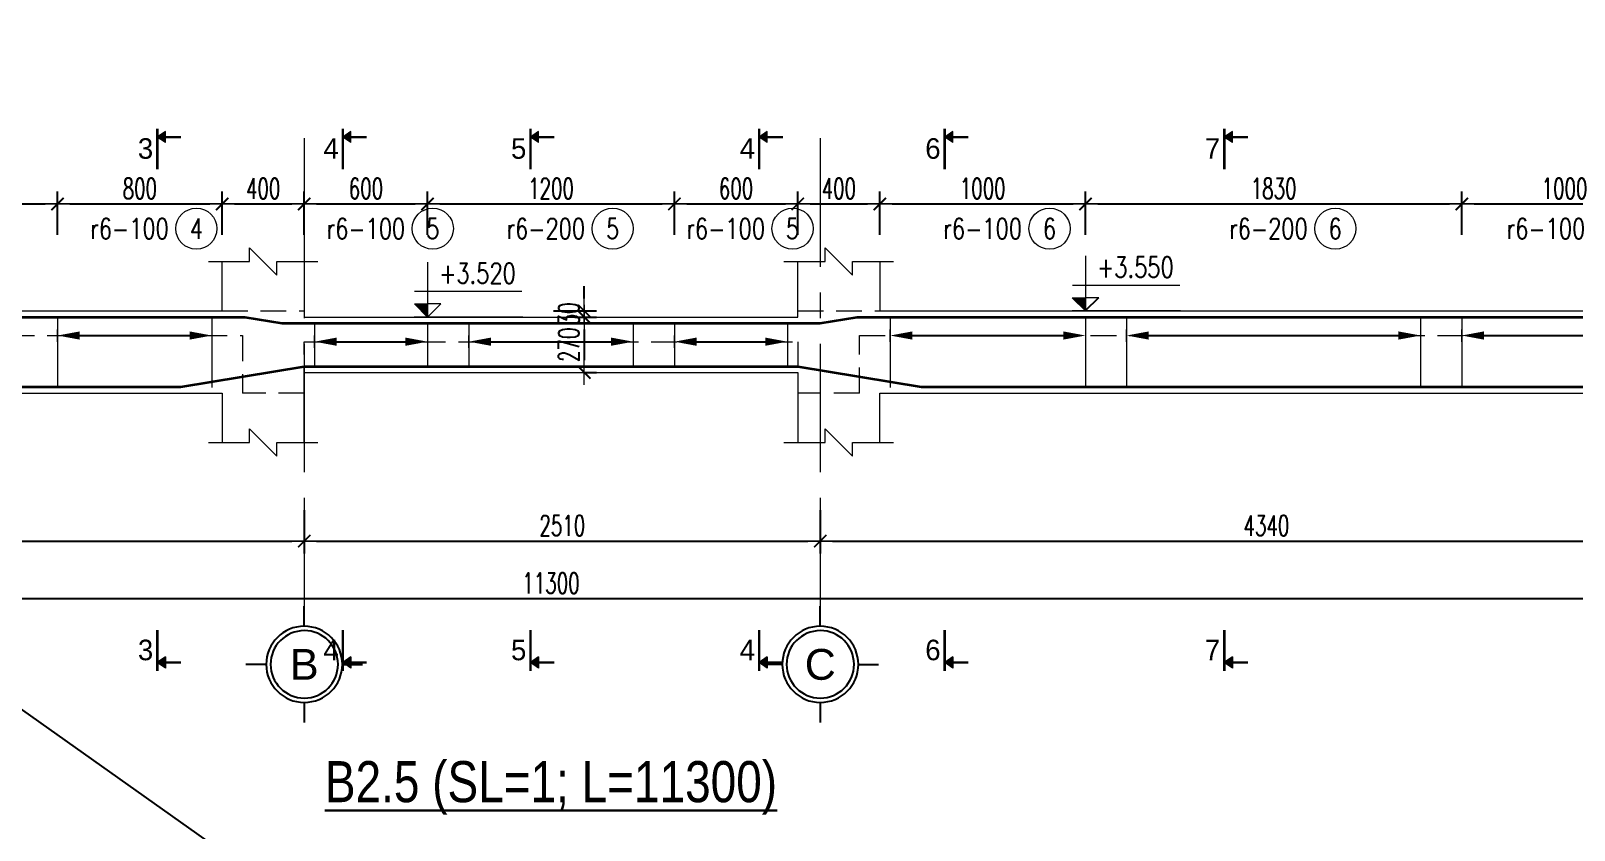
# Model space of a CAD drawing. Header units: millimetres. Extents: x -529861 to -223882, y -171969 to 61504.
# Drawn here: x -445569 to -438063, y -86152 to -82263 of the extents above; entities that cross this region are included whole.
import ezdxf
from ezdxf.enums import TextEntityAlignment as Align

# ---------------------------------------------------------------- set-up
doc = ezdxf.new("R2010")
doc.units = ezdxf.units.MM
doc.header["$LTSCALE"] = 5000
doc.linetypes.add('CENTER', pattern=[2, 1.25, -0.25, 0.25, -0.25])
doc.linetypes.add('HIDDEN', pattern=[0.375, 0.25, -0.125])
doc.layers.get('Defpoints').update_dxf_attribs({"color": 143})
for name, color, linetype, lineweight in [('dim', 8, 'Continuous', 18), ('kata_dim', 8, 'Continuous', 15), ('kata_grid', 8, 'CENTER', 5), ('kata_net khuat', 9, 'HIDDEN', 5), ('kata_net manh', 8, 'Continuous', 5), ('kata_net thay', 4, 'Continuous', 20), ('kata_text', 7, 'Continuous', 30), ('kata_thep chu', 1, 'Continuous', 35), ('kata_thep dai', 220, 'Continuous', 20), ('S-dims', 8, 'Continuous', 18)]:
    doc.layers.add(name, color=color, linetype=linetype, lineweight=lineweight)
doc.layers.add('KCS_Plotter', color=11, linetype='Continuous', plot=False)
doc.layers.add('text', color=255, linetype='Continuous')
doc.styles.add('AVANH', font='')
doc.styles.add('General text 1', font='')
doc.styles.add('kata_text', font='arial.ttf', dxfattribs={"width": 0.8})
doc.styles.add('vnsimpli', font='vnsimli.shx', dxfattribs={"width": 0.65})
doc.styles.get('AVANH').set_extended_font_data('.VnArialH')
doc.styles.get('General text 1').set_extended_font_data('.VnAvantH')
doc.dimstyles.new('kata_dim_40', dxfattribs={"dimscale": 40, "dimtxt": 2.5, "dimasz": 1.5, "dimexe": 1.5, "dimexo": 2.5, "dimtad": 1, "dimdec": 0, "dimzin": 0, "dimdsep": 46, "dimtxsty": 'vnsimpli', "dimblk": 'kata_block_ArchTick', "dimcen": 0.09, "dimdle": 1.2, "dimclrd": 8, "dimclre": 8, "dimclrt": 3, "dimadec": 0, "dimazin": 0, "dimtfac": 1, "dimtdec": 0, "dimtix": 1, "dimtofl": 0, "dimtmove": 0, "dimatfit": 3, "dimfxl": 3.75, "dimfxlon": 1, "dimtolj": 1, "dimtzin": 0, "dimarcsym": 0})
doc.dimstyles.new('kata_rai_thep', dxfattribs={"dimtxt": 2, "dimasz": 1, "dimexe": 0, "dimexo": 0, "dimtad": 1, "dimdec": 0, "dimzin": 12, "dimdsep": 46, "dimtxsty": 'kata_text', "dimblk": 'kata_block_RUNTIC', "dimcen": 0, "dimse1": 1, "dimse2": 1, "dimclrd": 6, "dimclre": 6, "dimclrt": 7, "dimadec": 0, "dimazin": 3, "dimtfac": 1, "dimtdec": 0, "dimtmove": 2, "dimatfit": 3, "dimldrblk": 'kata_block_LEADERTIC', "dimfxl": 1, "dimtolj": 1, "dimtzin": 0, "dimlwd": -1, "dimlwe": -1, "dimarcsym": 0})

# ---------------------------------------------------------------- blocks, each defined once
blk = doc.blocks.new('kata_block_TD')
at = {"color": 6, "linetype": 'ByBlock', "lineweight": -2, "style": 'kata_text', "width": 0.8}
blk.add_attdef('SECTDET2', text='', height=5, dxfattribs=at).set_placement((0, 7.97), align=Align.CENTER)
at = {"color": 0, "linetype": 'ByBlock', "lineweight": -2, "style": 'kata_text', "width": 0.8}
blk.add_attdef('SECTDET1', text='', height=5, dxfattribs=at).set_placement((0, 1.47), align=Align.CENTER)
blk = doc.blocks.new('kata_block_ArchTick')
at = {"color": 8}
blk.add_line((1, 0), (-1, 0), dxfattribs=at)
at = {"color": 8, "const_width": 0.15}
blk.add_lwpolyline([(-0.5, -0.5), (0.5, 0.5)], dxfattribs=at)
blk = doc.blocks.new('*D154')
at = {"layer": 'Defpoints', "color": 0, "linetype": 'ByBlock', "ltscale": 1500, "transparency": 16777216}
for p in [(-444239.5, -83105.2), (-444639.5, -83625.2), (-444239.5, -83625.2)]:
    blk.add_point(p, dxfattribs=at)
at = {"layer": 'kata_dim', "color": 8, "linetype": 'ByBlock', "lineweight": -2, "ltscale": 1500, "transparency": 16777216}
for p, q in [((-444639.5, -83255.2), (-444639.5, -83045.2)), ((-444239.5, -83255.2), (-444239.5, -83045.2)), ((-444579.5, -83105.2), (-444299.5, -83105.2))]:
    blk.add_line(p, q, dxfattribs=at)
at = {"layer": 'kata_dim', "color": 8, "linetype": 'ByBlock', "lineweight": -2, "ltscale": 1500, "transparency": 16777216, "xscale": 60, "yscale": 60, "zscale": 60, "rotation": 180}
blk.add_blockref('kata_block_ArchTick', (-444639.5, -83105.2), dxfattribs=at)
at = {"layer": 'kata_dim', "color": 8, "linetype": 'ByBlock', "lineweight": -2, "ltscale": 1500, "transparency": 16777216, "xscale": 60, "yscale": 60, "zscale": 60}
blk.add_blockref('kata_block_ArchTick', (-444239.5, -83105.2), dxfattribs=at)
at = {"layer": 'kata_dim', "color": 3, "linetype": 'ByBlock', "ltscale": 1500, "transparency": 16777216, "insert": (-444439.5, -83030.2), "char_height": 100, "attachment_point": 5, "style": 'vnsimpli'}
blk.add_mtext('\\A1;400', dxfattribs=at)
blk = doc.blocks.new('*D156')
at = {"layer": 'Defpoints', "color": 0, "linetype": 'ByBlock', "ltscale": 1500, "transparency": 16777216}
for p in [(-445439.5, -83105.2), (-446889.5, -83625.2), (-445439.5, -83625.2)]:
    blk.add_point(p, dxfattribs=at)
at = {"layer": 'kata_dim', "color": 8, "linetype": 'ByBlock', "lineweight": -2, "ltscale": 1500, "transparency": 16777216}
for p, q in [((-446889.5, -83255.2), (-446889.5, -83045.2)), ((-445439.5, -83255.2), (-445439.5, -83045.2)), ((-446829.5, -83105.2), (-445499.5, -83105.2))]:
    blk.add_line(p, q, dxfattribs=at)
at = {"layer": 'kata_dim', "color": 8, "linetype": 'ByBlock', "lineweight": -2, "ltscale": 1500, "transparency": 16777216, "xscale": 60, "yscale": 60, "zscale": 60, "rotation": 180}
blk.add_blockref('kata_block_ArchTick', (-446889.5, -83105.2), dxfattribs=at)
at = {"layer": 'kata_dim', "color": 8, "linetype": 'ByBlock', "lineweight": -2, "ltscale": 1500, "transparency": 16777216, "xscale": 60, "yscale": 60, "zscale": 60}
blk.add_blockref('kata_block_ArchTick', (-445439.5, -83105.2), dxfattribs=at)
at = {"layer": 'kata_dim', "color": 3, "linetype": 'ByBlock', "ltscale": 1500, "transparency": 16777216, "insert": (-446164.5, -83030.2), "char_height": 100, "attachment_point": 5, "style": 'vnsimpli'}
blk.add_mtext('\\A1;1450', dxfattribs=at)
blk = doc.blocks.new('*D157')
at = {"layer": 'Defpoints', "color": 0, "linetype": 'ByBlock', "ltscale": 1500, "transparency": 16777216}
for p in [(-444639.5, -83105.2), (-445439.5, -83625.2), (-444639.5, -83625.2)]:
    blk.add_point(p, dxfattribs=at)
at = {"layer": 'kata_dim', "color": 8, "linetype": 'ByBlock', "lineweight": -2, "ltscale": 1500, "transparency": 16777216}
for p, q in [((-445439.5, -83255.2), (-445439.5, -83045.2)), ((-444639.5, -83255.2), (-444639.5, -83045.2)), ((-445379.5, -83105.2), (-444699.5, -83105.2))]:
    blk.add_line(p, q, dxfattribs=at)
at = {"layer": 'kata_dim', "color": 8, "linetype": 'ByBlock', "lineweight": -2, "ltscale": 1500, "transparency": 16777216, "xscale": 60, "yscale": 60, "zscale": 60, "rotation": 180}
blk.add_blockref('kata_block_ArchTick', (-445439.5, -83105.2), dxfattribs=at)
at = {"layer": 'kata_dim', "color": 8, "linetype": 'ByBlock', "lineweight": -2, "ltscale": 1500, "transparency": 16777216, "xscale": 60, "yscale": 60, "zscale": 60}
blk.add_blockref('kata_block_ArchTick', (-444639.5, -83105.2), dxfattribs=at)
at = {"layer": 'kata_dim', "color": 3, "linetype": 'ByBlock', "ltscale": 1500, "transparency": 16777216, "insert": (-445039.5, -83030.2), "char_height": 100, "attachment_point": 5, "style": 'vnsimpli'}
blk.add_mtext('\\A1;800', dxfattribs=at)
blk = doc.blocks.new('kata_block_CT')
at = {"layer": 'S-dims', "linetype": 'ByBlock', "ltscale": 1500}
blk.add_hatch(color=256, dxfattribs=at).paths.add_polyline_path([(0, 1.6), (-1.61, 1.6), (0, 0)])
h = blk.add_hatch(dxfattribs=at)
h.set_pattern_fill('ANSI31', color=256, scale=1.406, style=0)
h.paths.add_polyline_path([(0, 1.6), (0, 0), (1.61, 1.6)])
for p, q in [((-1.59, 3.14), (11.47, 3.14)), ((11.56, 0), (-1.64, 0))]:
    blk.add_line(p, q, dxfattribs=at)
for points in [[(0, 6.69), (0, 0)], [(0, 0), (-1.61, 1.6), (0, 1.6)], [(0, 0), (1.61, 1.6), (0, 1.6)]]:
    blk.add_lwpolyline(points, dxfattribs=at)
at = {"layer": 'S-dims', "color": 3, "style": 'vnsimpli', "width": 0.75}
blk.add_attdef('CT', (1.41, 4.07), '', height=2.5, dxfattribs=at)
blk = doc.blocks.new('*D158')
at = {"layer": 'Defpoints', "color": 0, "linetype": 'ByBlock', "ltscale": 1500, "transparency": 16777216}
for p in [(-441439.5, -83105.2), (-441839.5, -83655.2), (-441439.5, -83655.2)]:
    blk.add_point(p, dxfattribs=at)
at = {"layer": 'kata_dim', "color": 8, "linetype": 'ByBlock', "lineweight": -2, "ltscale": 1500, "transparency": 16777216}
for p, q in [((-441839.5, -83255.2), (-441839.5, -83045.2)), ((-441439.5, -83255.2), (-441439.5, -83045.2)), ((-441779.5, -83105.2), (-441499.5, -83105.2))]:
    blk.add_line(p, q, dxfattribs=at)
at = {"layer": 'kata_dim', "color": 8, "linetype": 'ByBlock', "lineweight": -2, "ltscale": 1500, "transparency": 16777216, "xscale": 60, "yscale": 60, "zscale": 60, "rotation": 180}
blk.add_blockref('kata_block_ArchTick', (-441839.5, -83105.2), dxfattribs=at)
at = {"layer": 'kata_dim', "color": 8, "linetype": 'ByBlock', "lineweight": -2, "ltscale": 1500, "transparency": 16777216, "xscale": 60, "yscale": 60, "zscale": 60}
blk.add_blockref('kata_block_ArchTick', (-441439.5, -83105.2), dxfattribs=at)
at = {"layer": 'kata_dim', "color": 3, "linetype": 'ByBlock', "ltscale": 1500, "transparency": 16777216, "insert": (-441639.5, -83030.2), "char_height": 100, "attachment_point": 5, "style": 'vnsimpli'}
blk.add_mtext('\\A1;400', dxfattribs=at)
blk = doc.blocks.new('*D159')
at = {"layer": 'Defpoints', "color": 0, "linetype": 'ByBlock', "ltscale": 1500, "transparency": 16777216}
for p in [(-443639.5, -83105.2), (-444239.5, -83655.2), (-443639.5, -83655.2)]:
    blk.add_point(p, dxfattribs=at)
at = {"layer": 'kata_dim', "color": 8, "linetype": 'ByBlock', "lineweight": -2, "ltscale": 1500, "transparency": 16777216}
for p, q in [((-444239.5, -83255.2), (-444239.5, -83045.2)), ((-443639.5, -83255.2), (-443639.5, -83045.2)), ((-444179.5, -83105.2), (-443699.5, -83105.2))]:
    blk.add_line(p, q, dxfattribs=at)
at = {"layer": 'kata_dim', "color": 8, "linetype": 'ByBlock', "lineweight": -2, "ltscale": 1500, "transparency": 16777216, "xscale": 60, "yscale": 60, "zscale": 60, "rotation": 180}
blk.add_blockref('kata_block_ArchTick', (-444239.5, -83105.2), dxfattribs=at)
at = {"layer": 'kata_dim', "color": 8, "linetype": 'ByBlock', "lineweight": -2, "ltscale": 1500, "transparency": 16777216, "xscale": 60, "yscale": 60, "zscale": 60}
blk.add_blockref('kata_block_ArchTick', (-443639.5, -83105.2), dxfattribs=at)
at = {"layer": 'kata_dim', "color": 3, "linetype": 'ByBlock', "ltscale": 1500, "transparency": 16777216, "insert": (-443939.5, -83030.2), "char_height": 100, "attachment_point": 5, "style": 'vnsimpli'}
blk.add_mtext('\\A1;600', dxfattribs=at)
blk = doc.blocks.new('*D160')
at = {"layer": 'Defpoints', "color": 0, "linetype": 'ByBlock', "ltscale": 1500, "transparency": 16777216}
for p in [(-442439.5, -83105.2), (-443639.5, -83655.2), (-442439.5, -83655.2)]:
    blk.add_point(p, dxfattribs=at)
at = {"layer": 'kata_dim', "color": 8, "linetype": 'ByBlock', "lineweight": -2, "ltscale": 1500, "transparency": 16777216}
for p, q in [((-443639.5, -83255.2), (-443639.5, -83045.2)), ((-442439.5, -83255.2), (-442439.5, -83045.2)), ((-443579.5, -83105.2), (-442499.5, -83105.2))]:
    blk.add_line(p, q, dxfattribs=at)
at = {"layer": 'kata_dim', "color": 8, "linetype": 'ByBlock', "lineweight": -2, "ltscale": 1500, "transparency": 16777216, "xscale": 60, "yscale": 60, "zscale": 60, "rotation": 180}
blk.add_blockref('kata_block_ArchTick', (-443639.5, -83105.2), dxfattribs=at)
at = {"layer": 'kata_dim', "color": 8, "linetype": 'ByBlock', "lineweight": -2, "ltscale": 1500, "transparency": 16777216, "xscale": 60, "yscale": 60, "zscale": 60}
blk.add_blockref('kata_block_ArchTick', (-442439.5, -83105.2), dxfattribs=at)
at = {"layer": 'kata_dim', "color": 3, "linetype": 'ByBlock', "ltscale": 1500, "transparency": 16777216, "insert": (-443039.5, -83030.2), "char_height": 100, "attachment_point": 5, "style": 'vnsimpli'}
blk.add_mtext('\\A1;1200', dxfattribs=at)
blk = doc.blocks.new('*D161')
at = {"layer": 'Defpoints', "color": 0, "linetype": 'ByBlock', "ltscale": 1500, "transparency": 16777216}
for p in [(-441839.5, -83105.2), (-442439.5, -83655.2), (-441839.5, -83655.2)]:
    blk.add_point(p, dxfattribs=at)
at = {"layer": 'kata_dim', "color": 8, "linetype": 'ByBlock', "lineweight": -2, "ltscale": 1500, "transparency": 16777216}
for p, q in [((-442439.5, -83255.2), (-442439.5, -83045.2)), ((-441839.5, -83255.2), (-441839.5, -83045.2)), ((-442379.5, -83105.2), (-441899.5, -83105.2))]:
    blk.add_line(p, q, dxfattribs=at)
at = {"layer": 'kata_dim', "color": 8, "linetype": 'ByBlock', "lineweight": -2, "ltscale": 1500, "transparency": 16777216, "xscale": 60, "yscale": 60, "zscale": 60, "rotation": 180}
blk.add_blockref('kata_block_ArchTick', (-442439.5, -83105.2), dxfattribs=at)
at = {"layer": 'kata_dim', "color": 8, "linetype": 'ByBlock', "lineweight": -2, "ltscale": 1500, "transparency": 16777216, "xscale": 60, "yscale": 60, "zscale": 60}
blk.add_blockref('kata_block_ArchTick', (-441839.5, -83105.2), dxfattribs=at)
at = {"layer": 'kata_dim', "color": 3, "linetype": 'ByBlock', "ltscale": 1500, "transparency": 16777216, "insert": (-442139.5, -83030.2), "char_height": 100, "attachment_point": 5, "style": 'vnsimpli'}
blk.add_mtext('\\A1;600', dxfattribs=at)
blk = doc.blocks.new('*D163')
at = {"layer": 'Defpoints', "color": 0, "linetype": 'ByBlock', "ltscale": 1500, "transparency": 16777216}
for p in [(-440439.5, -83105.2), (-441439.5, -83625.2), (-440439.5, -83625.2)]:
    blk.add_point(p, dxfattribs=at)
at = {"layer": 'kata_dim', "color": 8, "linetype": 'ByBlock', "lineweight": -2, "ltscale": 1500, "transparency": 16777216}
for p, q in [((-441439.5, -83255.2), (-441439.5, -83045.2)), ((-440439.5, -83255.2), (-440439.5, -83045.2)), ((-441379.5, -83105.2), (-440499.5, -83105.2))]:
    blk.add_line(p, q, dxfattribs=at)
at = {"layer": 'kata_dim', "color": 8, "linetype": 'ByBlock', "lineweight": -2, "ltscale": 1500, "transparency": 16777216, "xscale": 60, "yscale": 60, "zscale": 60, "rotation": 180}
blk.add_blockref('kata_block_ArchTick', (-441439.5, -83105.2), dxfattribs=at)
at = {"layer": 'kata_dim', "color": 8, "linetype": 'ByBlock', "lineweight": -2, "ltscale": 1500, "transparency": 16777216, "xscale": 60, "yscale": 60, "zscale": 60}
blk.add_blockref('kata_block_ArchTick', (-440439.5, -83105.2), dxfattribs=at)
at = {"layer": 'kata_dim', "color": 3, "linetype": 'ByBlock', "ltscale": 1500, "transparency": 16777216, "insert": (-440939.5, -83030.2), "char_height": 100, "attachment_point": 5, "style": 'vnsimpli'}
blk.add_mtext('\\A1;1000', dxfattribs=at)
blk = doc.blocks.new('*D164')
at = {"layer": 'Defpoints', "color": 0, "linetype": 'ByBlock', "ltscale": 1500, "transparency": 16777216}
for p in [(-438609.5, -83105.2), (-440439.5, -83625.2), (-438609.5, -83625.2)]:
    blk.add_point(p, dxfattribs=at)
at = {"layer": 'kata_dim', "color": 8, "linetype": 'ByBlock', "lineweight": -2, "ltscale": 1500, "transparency": 16777216}
for p, q in [((-440439.5, -83255.2), (-440439.5, -83045.2)), ((-438609.5, -83255.2), (-438609.5, -83045.2)), ((-440379.5, -83105.2), (-438669.5, -83105.2))]:
    blk.add_line(p, q, dxfattribs=at)
at = {"layer": 'kata_dim', "color": 8, "linetype": 'ByBlock', "lineweight": -2, "ltscale": 1500, "transparency": 16777216, "xscale": 60, "yscale": 60, "zscale": 60, "rotation": 180}
blk.add_blockref('kata_block_ArchTick', (-440439.5, -83105.2), dxfattribs=at)
at = {"layer": 'kata_dim', "color": 8, "linetype": 'ByBlock', "lineweight": -2, "ltscale": 1500, "transparency": 16777216, "xscale": 60, "yscale": 60, "zscale": 60}
blk.add_blockref('kata_block_ArchTick', (-438609.5, -83105.2), dxfattribs=at)
at = {"layer": 'kata_dim', "color": 3, "linetype": 'ByBlock', "ltscale": 1500, "transparency": 16777216, "insert": (-439524.5, -83030.2), "char_height": 100, "attachment_point": 5, "style": 'vnsimpli'}
blk.add_mtext('\\A1;1830', dxfattribs=at)
blk = doc.blocks.new('*D165')
at = {"layer": 'Defpoints', "color": 0, "linetype": 'ByBlock', "ltscale": 1500, "transparency": 16777216}
for p in [(-437609.5, -83105.2), (-438609.5, -83625.2), (-437609.5, -83625.2)]:
    blk.add_point(p, dxfattribs=at)
at = {"layer": 'kata_dim', "color": 8, "linetype": 'ByBlock', "lineweight": -2, "ltscale": 1500, "transparency": 16777216}
for p, q in [((-438609.5, -83255.2), (-438609.5, -83045.2)), ((-437609.5, -83255.2), (-437609.5, -83045.2)), ((-438549.5, -83105.2), (-437669.5, -83105.2))]:
    blk.add_line(p, q, dxfattribs=at)
at = {"layer": 'kata_dim', "color": 8, "linetype": 'ByBlock', "lineweight": -2, "ltscale": 1500, "transparency": 16777216, "xscale": 60, "yscale": 60, "zscale": 60, "rotation": 180}
blk.add_blockref('kata_block_ArchTick', (-438609.5, -83105.2), dxfattribs=at)
at = {"layer": 'kata_dim', "color": 8, "linetype": 'ByBlock', "lineweight": -2, "ltscale": 1500, "transparency": 16777216, "xscale": 60, "yscale": 60, "zscale": 60}
blk.add_blockref('kata_block_ArchTick', (-437609.5, -83105.2), dxfattribs=at)
at = {"layer": 'kata_dim', "color": 3, "linetype": 'ByBlock', "ltscale": 1500, "transparency": 16777216, "insert": (-438109.5, -83030.2), "char_height": 100, "attachment_point": 5, "style": 'vnsimpli'}
blk.add_mtext('\\A1;1000', dxfattribs=at)
blk = doc.blocks.new('*D168')
at = {"layer": 'Defpoints', "color": 0, "linetype": 'ByBlock', "ltscale": 1500, "transparency": 16777216}
for p in [(-448689.5, -84025.2), (-437389.5, -84265.2), (-437389.5, -85025.2)]:
    blk.add_point(p, dxfattribs=at)
at = {"layer": 'kata_dim', "color": 8, "linetype": 'ByBlock', "lineweight": -2, "ltscale": 1500, "transparency": 16777216}
for p, q in [((-448689.5, -84875.2), (-448689.5, -85085.2)), ((-437389.5, -84875.2), (-437389.5, -85085.2)), ((-448629.5, -85025.2), (-437449.5, -85025.2))]:
    blk.add_line(p, q, dxfattribs=at)
at = {"layer": 'kata_dim', "color": 8, "linetype": 'ByBlock', "lineweight": -2, "ltscale": 1500, "transparency": 16777216, "xscale": 60, "yscale": 60, "zscale": 60, "rotation": 180}
blk.add_blockref('kata_block_ArchTick', (-448689.5, -85025.2), dxfattribs=at)
at = {"layer": 'kata_dim', "color": 8, "linetype": 'ByBlock', "lineweight": -2, "ltscale": 1500, "transparency": 16777216, "xscale": 60, "yscale": 60, "zscale": 60}
blk.add_blockref('kata_block_ArchTick', (-437389.5, -85025.2), dxfattribs=at)
at = {"layer": 'kata_dim', "color": 3, "linetype": 'ByBlock', "ltscale": 1500, "transparency": 16777216, "insert": (-443039.5, -84950.2), "char_height": 100, "attachment_point": 5, "style": 'vnsimpli'}
blk.add_mtext('\\A1;11300', dxfattribs=at)
blk = doc.blocks.new('*D169')
at = {"layer": 'Defpoints', "color": 0, "linetype": 'ByBlock', "ltscale": 1500, "transparency": 16777216}
for p in [(-447889.5, -84025.2), (-444239.5, -84025.2), (-444239.5, -84745.2)]:
    blk.add_point(p, dxfattribs=at)
at = {"layer": 'kata_dim', "color": 8, "linetype": 'ByBlock', "lineweight": -2, "ltscale": 1500, "transparency": 16777216}
for p, q in [((-447889.5, -84595.2), (-447889.5, -84805.2)), ((-444239.5, -84595.2), (-444239.5, -84805.2)), ((-447829.5, -84745.2), (-444299.5, -84745.2))]:
    blk.add_line(p, q, dxfattribs=at)
at = {"layer": 'kata_dim', "color": 8, "linetype": 'ByBlock', "lineweight": -2, "ltscale": 1500, "transparency": 16777216, "xscale": 60, "yscale": 60, "zscale": 60, "rotation": 180}
blk.add_blockref('kata_block_ArchTick', (-447889.5, -84745.2), dxfattribs=at)
at = {"layer": 'kata_dim', "color": 8, "linetype": 'ByBlock', "lineweight": -2, "ltscale": 1500, "transparency": 16777216, "xscale": 60, "yscale": 60, "zscale": 60}
blk.add_blockref('kata_block_ArchTick', (-444239.5, -84745.2), dxfattribs=at)
at = {"layer": 'kata_dim', "color": 3, "linetype": 'ByBlock', "ltscale": 1500, "transparency": 16777216, "insert": (-446064.5, -84670.2), "char_height": 100, "attachment_point": 5, "style": 'vnsimpli'}
blk.add_mtext('\\A1;3650', dxfattribs=at)
blk = doc.blocks.new('kata_block_GRID')
at = {"layer": 'dim', "color": 250, "linetype": 'Continuous', "lineweight": -3}
for p, q in [((0, 4.62), (0, 7.08)), ((-4.63, 0), (-7.09, 0)), ((4.63, 0), (7.09, 0)), ((0, -4.63), (0, -7.09))]:
    blk.add_line(p, q, dxfattribs=at)
at = {"layer": 'dim', "color": 250, "linetype": 'Continuous', "lineweight": -3, "extrusion": (0, 0, -1)}
blk.add_ellipse((0, 0), major_axis=(-4.63, 0), ratio=1, start_param=3.141414, end_param=9.424599, dxfattribs=at)
at = {"layer": 'dim', "color": 9, "linetype": 'Continuous', "lineweight": -3, "extrusion": (0, 0, -1)}
blk.add_ellipse((0, 0), major_axis=(-4.1, 0), ratio=1, start_param=3.140844, end_param=9.424029, dxfattribs=at)
at = {"layer": 'text', "color": 33, "style": 'AVANH'}
blk.add_attdef('GRID', text='', height=3.75, dxfattribs=at).set_placement((0, 0), align=Align.MIDDLE)
blk = doc.blocks.new('*D170')
at = {"layer": 'Defpoints', "color": 0, "linetype": 'ByBlock', "ltscale": 1500, "transparency": 16777216}
for p in [(-444239.5, -83925.2), (-441729.5, -83925.2), (-441729.5, -84745.2)]:
    blk.add_point(p, dxfattribs=at)
at = {"layer": 'kata_dim', "color": 8, "linetype": 'ByBlock', "lineweight": -2, "ltscale": 1500, "transparency": 16777216}
for p, q in [((-444239.5, -84595.2), (-444239.5, -84805.2)), ((-441729.5, -84595.2), (-441729.5, -84805.2)), ((-444179.5, -84745.2), (-441789.5, -84745.2))]:
    blk.add_line(p, q, dxfattribs=at)
at = {"layer": 'kata_dim', "color": 8, "linetype": 'ByBlock', "lineweight": -2, "ltscale": 1500, "transparency": 16777216, "xscale": 60, "yscale": 60, "zscale": 60, "rotation": 180}
blk.add_blockref('kata_block_ArchTick', (-444239.5, -84745.2), dxfattribs=at)
at = {"layer": 'kata_dim', "color": 8, "linetype": 'ByBlock', "lineweight": -2, "ltscale": 1500, "transparency": 16777216, "xscale": 60, "yscale": 60, "zscale": 60}
blk.add_blockref('kata_block_ArchTick', (-441729.5, -84745.2), dxfattribs=at)
at = {"layer": 'kata_dim', "color": 3, "linetype": 'ByBlock', "ltscale": 1500, "transparency": 16777216, "insert": (-442984.5, -84670.2), "char_height": 100, "attachment_point": 5, "style": 'vnsimpli'}
blk.add_mtext('\\A1;2510', dxfattribs=at)
blk = doc.blocks.new('*D171')
at = {"layer": 'Defpoints', "color": 0, "linetype": 'ByBlock', "ltscale": 1500, "transparency": 16777216}
for p in [(-441729.5, -84121.1), (-437389.5, -84442.6), (-437389.5, -84745.2)]:
    blk.add_point(p, dxfattribs=at)
at = {"layer": 'kata_dim', "color": 8, "linetype": 'ByBlock', "lineweight": -2, "ltscale": 1500, "transparency": 16777216}
for p, q in [((-441729.5, -84595.2), (-441729.5, -84805.2)), ((-437389.5, -84595.2), (-437389.5, -84805.2)), ((-441669.5, -84745.2), (-437449.5, -84745.2))]:
    blk.add_line(p, q, dxfattribs=at)
at = {"layer": 'kata_dim', "color": 8, "linetype": 'ByBlock', "lineweight": -2, "ltscale": 1500, "transparency": 16777216, "xscale": 60, "yscale": 60, "zscale": 60, "rotation": 180}
blk.add_blockref('kata_block_ArchTick', (-441729.5, -84745.2), dxfattribs=at)
at = {"layer": 'kata_dim', "color": 8, "linetype": 'ByBlock', "lineweight": -2, "ltscale": 1500, "transparency": 16777216, "xscale": 60, "yscale": 60, "zscale": 60}
blk.add_blockref('kata_block_ArchTick', (-437389.5, -84745.2), dxfattribs=at)
at = {"layer": 'kata_dim', "color": 3, "linetype": 'ByBlock', "ltscale": 1500, "transparency": 16777216, "insert": (-439559.5, -84670.2), "char_height": 100, "attachment_point": 5, "style": 'vnsimpli'}
blk.add_mtext('\\A1;4340', dxfattribs=at)
blk = doc.blocks.new('kata_block_RUNTIC')
at = {"layer": 'kata_dim', "color": 6}
blk.add_line((0, 0.75), (0, -0.75), dxfattribs=at)
blk.add_lwpolyline([(0, 0, 0, 1, 0), (-2.7, 0, 1, 1, 0)], format="xyseb", dxfattribs=at)
blk = doc.blocks.new('*D176')
at = {"layer": 'Defpoints', "color": 6, "linetype": 'ByBlock', "ltscale": 1500, "transparency": 16777216}
blk.add_line((-445399.5, -83745.2), (-444729.5, -83745.2), dxfattribs=at)
at = {"layer": 'Defpoints', "color": 0, "linetype": 'ByBlock', "ltscale": 1500, "transparency": 16777216}
for p in [(-445439.5, -83745.2), (-444689.5, -83745.2), (-444689.5, -83745.2)]:
    blk.add_point(p, dxfattribs=at)
at = {"layer": 'Defpoints', "color": 6, "linetype": 'ByBlock', "ltscale": 1500, "transparency": 16777216, "xscale": 40, "yscale": 40, "zscale": 40, "rotation": 180}
blk.add_blockref('kata_block_RUNTIC', (-445439.5, -83745.2), dxfattribs=at)
at = {"layer": 'Defpoints', "color": 6, "linetype": 'ByBlock', "ltscale": 1500, "transparency": 16777216, "xscale": 40, "yscale": 40, "zscale": 40}
blk.add_blockref('kata_block_RUNTIC', (-444689.5, -83745.2), dxfattribs=at)
blk = doc.blocks.new('kata_block_LEADERTIC')
at = {"layer": 'kata_dim', "color": 6}
blk.add_lwpolyline([(0, 0, 0, 1, 0), (-2.7, 0, 1, 1, 0)], format="xyseb", dxfattribs=at)
blk = doc.blocks.new('*D177')
at = {"layer": 'Defpoints', "color": 6, "linetype": 'ByBlock', "ltscale": 1500, "transparency": 16777216}
blk.add_line((-444149.5, -83775.2), (-443679.5, -83775.2), dxfattribs=at)
at = {"layer": 'Defpoints', "color": 0, "linetype": 'ByBlock', "ltscale": 1500, "transparency": 16777216}
for p in [(-444189.5, -83775.2), (-443639.5, -83775.2), (-443639.5, -83775.2)]:
    blk.add_point(p, dxfattribs=at)
at = {"layer": 'Defpoints', "color": 6, "linetype": 'ByBlock', "ltscale": 1500, "transparency": 16777216, "xscale": 40, "yscale": 40, "zscale": 40, "rotation": 180}
blk.add_blockref('kata_block_RUNTIC', (-444189.5, -83775.2), dxfattribs=at)
at = {"layer": 'Defpoints', "color": 6, "linetype": 'ByBlock', "ltscale": 1500, "transparency": 16777216, "xscale": 40, "yscale": 40, "zscale": 40}
blk.add_blockref('kata_block_RUNTIC', (-443639.5, -83775.2), dxfattribs=at)
blk = doc.blocks.new('*D178')
at = {"layer": 'Defpoints', "color": 6, "linetype": 'ByBlock', "ltscale": 1500, "transparency": 16777216}
blk.add_line((-443399.5, -83775.2), (-442679.5, -83775.2), dxfattribs=at)
at = {"layer": 'Defpoints', "color": 0, "linetype": 'ByBlock', "ltscale": 1500, "transparency": 16777216}
for p in [(-443439.5, -83775.2), (-442639.5, -83775.2), (-442639.5, -83775.2)]:
    blk.add_point(p, dxfattribs=at)
at = {"layer": 'Defpoints', "color": 6, "linetype": 'ByBlock', "ltscale": 1500, "transparency": 16777216, "xscale": 40, "yscale": 40, "zscale": 40, "rotation": 180}
blk.add_blockref('kata_block_RUNTIC', (-443439.5, -83775.2), dxfattribs=at)
at = {"layer": 'Defpoints', "color": 6, "linetype": 'ByBlock', "ltscale": 1500, "transparency": 16777216, "xscale": 40, "yscale": 40, "zscale": 40}
blk.add_blockref('kata_block_RUNTIC', (-442639.5, -83775.2), dxfattribs=at)
blk = doc.blocks.new('*D179')
at = {"layer": 'Defpoints', "color": 6, "linetype": 'ByBlock', "ltscale": 1500, "transparency": 16777216}
blk.add_line((-442399.5, -83775.2), (-441929.5, -83775.2), dxfattribs=at)
at = {"layer": 'Defpoints', "color": 0, "linetype": 'ByBlock', "ltscale": 1500, "transparency": 16777216}
for p in [(-442439.5, -83775.2), (-441889.5, -83775.2), (-441889.5, -83775.2)]:
    blk.add_point(p, dxfattribs=at)
at = {"layer": 'Defpoints', "color": 6, "linetype": 'ByBlock', "ltscale": 1500, "transparency": 16777216, "xscale": 40, "yscale": 40, "zscale": 40, "rotation": 180}
blk.add_blockref('kata_block_RUNTIC', (-442439.5, -83775.2), dxfattribs=at)
at = {"layer": 'Defpoints', "color": 6, "linetype": 'ByBlock', "ltscale": 1500, "transparency": 16777216, "xscale": 40, "yscale": 40, "zscale": 40}
blk.add_blockref('kata_block_RUNTIC', (-441889.5, -83775.2), dxfattribs=at)
blk = doc.blocks.new('*D180')
at = {"layer": 'Defpoints', "color": 6, "linetype": 'ByBlock', "ltscale": 1500, "transparency": 16777216}
blk.add_line((-441349.5, -83745.2), (-440479.5, -83745.2), dxfattribs=at)
at = {"layer": 'Defpoints', "color": 0, "linetype": 'ByBlock', "ltscale": 1500, "transparency": 16777216}
for p in [(-441389.5, -83745.2), (-440439.5, -83745.2), (-440439.5, -83745.2)]:
    blk.add_point(p, dxfattribs=at)
at = {"layer": 'Defpoints', "color": 6, "linetype": 'ByBlock', "ltscale": 1500, "transparency": 16777216, "xscale": 40, "yscale": 40, "zscale": 40, "rotation": 180}
blk.add_blockref('kata_block_RUNTIC', (-441389.5, -83745.2), dxfattribs=at)
at = {"layer": 'Defpoints', "color": 6, "linetype": 'ByBlock', "ltscale": 1500, "transparency": 16777216, "xscale": 40, "yscale": 40, "zscale": 40}
blk.add_blockref('kata_block_RUNTIC', (-440439.5, -83745.2), dxfattribs=at)
blk = doc.blocks.new('*D181')
at = {"layer": 'Defpoints', "color": 6, "linetype": 'ByBlock', "ltscale": 1500, "transparency": 16777216}
blk.add_line((-440199.5, -83745.2), (-438849.5, -83745.2), dxfattribs=at)
at = {"layer": 'Defpoints', "color": 0, "linetype": 'ByBlock', "ltscale": 1500, "transparency": 16777216}
for p in [(-440239.5, -83745.2), (-438809.5, -83745.2), (-438809.5, -83745.2)]:
    blk.add_point(p, dxfattribs=at)
at = {"layer": 'Defpoints', "color": 6, "linetype": 'ByBlock', "ltscale": 1500, "transparency": 16777216, "xscale": 40, "yscale": 40, "zscale": 40, "rotation": 180}
blk.add_blockref('kata_block_RUNTIC', (-440239.5, -83745.2), dxfattribs=at)
at = {"layer": 'Defpoints', "color": 6, "linetype": 'ByBlock', "ltscale": 1500, "transparency": 16777216, "xscale": 40, "yscale": 40, "zscale": 40}
blk.add_blockref('kata_block_RUNTIC', (-438809.5, -83745.2), dxfattribs=at)
blk = doc.blocks.new('*D182')
at = {"layer": 'Defpoints', "color": 6, "linetype": 'ByBlock', "ltscale": 1500, "transparency": 16777216}
blk.add_line((-438569.5, -83745.2), (-437779.5, -83745.2), dxfattribs=at)
at = {"layer": 'Defpoints', "color": 0, "linetype": 'ByBlock', "ltscale": 1500, "transparency": 16777216}
for p in [(-438609.5, -83745.2), (-437739.5, -83745.2), (-437739.5, -83745.2)]:
    blk.add_point(p, dxfattribs=at)
at = {"layer": 'Defpoints', "color": 6, "linetype": 'ByBlock', "ltscale": 1500, "transparency": 16777216, "xscale": 40, "yscale": 40, "zscale": 40, "rotation": 180}
blk.add_blockref('kata_block_RUNTIC', (-438609.5, -83745.2), dxfattribs=at)
at = {"layer": 'Defpoints', "color": 6, "linetype": 'ByBlock', "ltscale": 1500, "transparency": 16777216, "xscale": 40, "yscale": 40, "zscale": 40}
blk.add_blockref('kata_block_RUNTIC', (-437739.5, -83745.2), dxfattribs=at)
blk = doc.blocks.new('*U87')
blk.add_circle((2.5, 0), 2.5)
at = {"layer": 'kata_text', "color": 3, "style": 'vnsimpli', "width": 0.75}
blk.add_attdef('DKKC2', text='', height=2.5, dxfattribs=at).set_placement((-0.85, -1.25), align=Align.RIGHT)
at = {"layer": 'kata_text', "color": 7, "style": 'vnsimpli', "width": 0.75}
blk.add_attdef('SH3', text='', height=2.5, dxfattribs=at).set_placement((2.5, 0), align=Align.MIDDLE)
blk = doc.blocks.new('kata_block_SECBAL')
blk.add_hatch(color=2).paths.add_polyline_path([(0.99, 3.81), (0, 3.13), (0.99, 2.46)])
at = {"color": 2}
for p, q in [((0.99, 3.81), (0, 3.13)), ((0.99, 2.46), (0.99, 3.81)), ((0.99, 2.46), (0, 3.13))]:
    blk.add_line(p, q, dxfattribs=at)
at = {"color": 2, "const_width": 0.3}
for points in [[(0, -0.8), (0, 4.16)], [(0.99, 3.13), (2.89, 3.13)]]:
    blk.add_lwpolyline(points, dxfattribs=at)
at = {"color": 2, "linetype": 'ByBlock', "lineweight": -2, "style": 'General text 1'}
blk.add_attdef('DETAIL', text='', height=2.5, dxfattribs=at).set_placement((-0.5, 1.75), align=Align.MIDDLE_RIGHT)
blk = doc.blocks.new('*U88')
blk.add_hatch(color=2).paths.add_polyline_path([(0.99, -0.45), (0, 0.22), (0.99, 0.9)])
at = {"color": 2}
for p, q in [((0.99, 0.9), (0, 0.22)), ((0.99, -0.45), (0, 0.22)), ((0.99, 0.9), (0.99, -0.45))]:
    blk.add_line(p, q, dxfattribs=at)
at = {"color": 2, "const_width": 0.3}
for points in [[(0, 4.16), (0, -0.8)], [(0.99, 0.22), (2.89, 0.22)]]:
    blk.add_lwpolyline(points, dxfattribs=at)
at = {"color": 2, "linetype": 'ByBlock', "lineweight": -2, "style": 'General text 1'}
blk.add_attdef('DETAIL', text='', height=2.5, dxfattribs=at).set_placement((-0.5, 1.75), align=Align.MIDDLE_RIGHT)
blk = doc.blocks.new('*D197')
at = {"layer": 'Defpoints', "color": 0, "linetype": 'ByBlock', "ltscale": 1500, "transparency": 16777216}
for p in [(-443160, -83625.2), (-443024, -83655.2), (-442877.9, -83655.2)]:
    blk.add_point(p, dxfattribs=at)
at = {"layer": 'kata_dim', "color": 8, "linetype": 'ByBlock', "lineweight": -2, "ltscale": 1500, "transparency": 16777216}
for p, q in [((-442877.9, -83565.2), (-442877.9, -83505.2)), ((-443027.9, -83625.2), (-442817.9, -83625.2)), ((-442924, -83655.2), (-442817.9, -83655.2)), ((-442877.9, -83715.2), (-442877.9, -83775.2))]:
    blk.add_line(p, q, dxfattribs=at)
at = {"layer": 'kata_dim', "color": 8, "linetype": 'ByBlock', "lineweight": -2, "ltscale": 1500, "transparency": 16777216, "xscale": 60, "yscale": 60, "zscale": 60}
for p, rotation in [((-442877.9, -83625.2), 270), ((-442877.9, -83655.2), 90)]:
    blk.add_blockref('kata_block_ArchTick', p, dxfattribs=dict(at, rotation=rotation))
at = {"layer": 'kata_dim', "color": 3, "linetype": 'ByBlock', "ltscale": 1500, "transparency": 16777216, "insert": (-442952.9, -83640.2), "char_height": 100, "attachment_point": 5, "rotation": 90, "style": 'vnsimpli'}
blk.add_mtext('\\A1;30', dxfattribs=at)
blk = doc.blocks.new('*D242')
at = {"layer": 'Defpoints', "color": 0, "linetype": 'ByBlock', "ltscale": 1500, "transparency": 16777216}
for p in [(-443024, -83655.2), (-442957.5, -83925.2), (-442877.9, -83925.2)]:
    blk.add_point(p, dxfattribs=at)
at = {"layer": 'kata_dim', "color": 8, "linetype": 'ByBlock', "lineweight": -2, "ltscale": 1500, "transparency": 16777216}
for p, q in [((-442924, -83655.2), (-442817.9, -83655.2)), ((-442877.9, -83715.2), (-442877.9, -83865.2)), ((-442877.9, -83925.2), (-442817.9, -83925.2))]:
    blk.add_line(p, q, dxfattribs=at)
at = {"layer": 'kata_dim', "color": 8, "linetype": 'ByBlock', "lineweight": -2, "ltscale": 1500, "transparency": 16777216, "xscale": 60, "yscale": 60, "zscale": 60}
for p, rotation in [((-442877.9, -83655.2), 90), ((-442877.9, -83925.2), 270)]:
    blk.add_blockref('kata_block_ArchTick', p, dxfattribs=dict(at, rotation=rotation))
at = {"layer": 'kata_dim', "color": 3, "linetype": 'ByBlock', "ltscale": 1500, "transparency": 16777216, "insert": (-442952.9, -83790.2), "char_height": 100, "attachment_point": 5, "rotation": 90, "style": 'vnsimpli'}
blk.add_mtext('\\A1;270', dxfattribs=at)

msp = doc.modelspace()

# ---------------------------------------------------------------- linework, layer by layer
at = {"layer": 'kata_dim', "linetype": 'ByBlock', "ltscale": 1500}
for points in [[(-444706.16, -83385.18), (-444506.16, -83385.18), (-444506.16, -83318.51), (-444372.83, -83451.85), (-444372.83, -83385.18), (-444172.83, -83385.18)], [(-441906.16, -83385.18), (-441706.16, -83385.18), (-441706.16, -83318.51), (-441572.83, -83451.85), (-441572.83, -83385.18), (-441372.83, -83385.18)], [(-444706.16, -84265.18), (-444506.16, -84265.18), (-444506.16, -84198.51), (-444372.83, -84331.85), (-444372.83, -84265.18), (-444172.83, -84265.18)], [(-441906.16, -84265.18), (-441706.16, -84265.18), (-441706.16, -84198.51), (-441572.83, -84331.85), (-441572.83, -84265.18), (-441372.83, -84265.18)]]:
    msp.add_lwpolyline(points, dxfattribs=at)
at = {"layer": 'kata_grid', "ltscale": 0.1}
for p, q in [((-444239.5, -82785.18), (-444239.5, -85065.18)), ((-441729.5, -82785.18), (-441729.5, -85065.18))]:
    msp.add_line(p, q, dxfattribs=at)
at = {"layer": 'kata_net khuat', "ltscale": 0.1}
for p, q in [((-444639.5, -83625.18), (-444239.5, -83625.18)), ((-441839.5, -83625.18), (-441439.5, -83625.18)), ((-444239.5, -84025.18), (-444539.5, -84025.18)), ((-441539.5, -84025.18), (-441839.5, -84025.18))]:
    msp.add_line(p, q, dxfattribs=at)
for points in [[(-447739.5, -84025.18), (-447739.5, -83745.18), (-444539.5, -83745.18), (-444539.5, -84025.18)], [(-444239.5, -84025.18), (-444239.5, -83775.18), (-441839.5, -83775.18), (-441839.5, -84025.18)], [(-441539.5, -84025.18), (-441539.5, -83745.18), (-437689.5, -83745.18), (-437689.5, -84025.18)]]:
    msp.add_lwpolyline(points, dxfattribs=at)
at = {"layer": 'kata_net thay', "linetype": 'ByBlock', "ltscale": 1500}
for points in [[(-447689.5, -83385.18), (-447689.5, -83625.18), (-444639.5, -83625.18), (-444639.5, -83385.18)], [(-444239.5, -83385.18), (-444239.5, -83655.18), (-441839.5, -83655.18), (-441839.5, -83385.18)], [(-441439.5, -83385.18), (-441439.5, -83625.18), (-437609.5, -83625.18), (-437609.5, -83385.18)], [(-444239.5, -84265.18), (-444239.5, -83925.18), (-441839.5, -83925.18), (-441839.5, -84265.18)], [(-447689.5, -84265.18), (-447689.5, -84025.18), (-444639.5, -84025.18), (-444639.5, -84265.18)], [(-441439.5, -84265.18), (-441439.5, -84025.18), (-437609.5, -84025.18), (-437609.5, -84265.18)]]:
    msp.add_lwpolyline(points, dxfattribs=at)
at = {"layer": 'kata_thep chu', "linetype": 'ByBlock', "ltscale": 1500}
msp.add_lwpolyline([(-448634.5, -83880.18), (-448659.5, -83955.18), (-448659.5, -83675.18, -0.4142136), (-448639.5, -83655.18), (-444529.5, -83655.18), (-444349.5, -83685.18), (-441729.5, -83685.18), (-441549.5, -83655.18), (-437439.5, -83655.18, -0.4142136), (-437419.5, -83675.18), (-437419.5, -84105.18), (-437444.5, -84030.18)], format="xyb", dxfattribs=at)
msp.add_lwpolyline([(-448584.5, -83970.18), (-448659.5, -83995.18), (-444839.5, -83995.18), (-444239.5, -83895.18), (-441839.5, -83895.18), (-441239.5, -83995.18), (-437419.5, -83995.18), (-437494.5, -83970.18)], dxfattribs=at)
at = {"layer": 'kata_thep dai', "linetype": 'ByBlock', "ltscale": 30}
for p, q in [((-445439.5, -83652.18), (-445439.5, -83998.18)), ((-444689.5, -83652.18), (-444689.5, -83998.18)), ((-444189.5, -83682.18), (-444189.5, -83898.18)), ((-443639.5, -83682.18), (-443639.5, -83898.18)), ((-443439.5, -83682.18), (-443439.5, -83898.18)), ((-442639.5, -83682.18), (-442639.5, -83898.18)), ((-442439.5, -83682.18), (-442439.5, -83898.18)), ((-441889.5, -83682.18), (-441889.5, -83898.18)), ((-441389.5, -83652.18), (-441389.5, -83998.18)), ((-440439.5, -83652.18), (-440439.5, -83998.18)), ((-440239.5, -83652.18), (-440239.5, -83998.18)), ((-438809.5, -83652.18), (-438809.5, -83998.18)), ((-438609.5, -83652.18), (-438609.5, -83998.18))]:
    msp.add_line(p, q, dxfattribs=at)
at = {"layer": 'KCS_Plotter', "linetype": 'ByBlock', "ltscale": 1500}
msp.add_line((-450285.47, -82262.77), (-429285.47, -97112.77), dxfattribs=at)

# ---------------------------------------------------------------- block references
at = {"layer": 'kata_dim', "color": 2, "linetype": 'ByBlock', "ltscale": 1500, "xscale": 40, "yscale": 40, "zscale": 40}
for name, p, values in [('kata_block_SECBAL', (-444954.5, -82905.18), {'DETAIL': '3'}), ('kata_block_SECBAL', (-444052, -82905.18), {'DETAIL': '4'}), ('kata_block_SECBAL', (-443139.5, -82905.18), {'DETAIL': '5'}), ('kata_block_SECBAL', (-442027, -82905.18), {'DETAIL': '4'}), ('kata_block_SECBAL', (-441124.5, -82905.18), {'DETAIL': '6'}), ('kata_block_SECBAL', (-439764.5, -82905.18), {'DETAIL': '7'}), ('*U88', (-444954.5, -85345.18), {'DETAIL': '3'}), ('*U88', (-444052, -85345.18), {'DETAIL': '4'}), ('*U88', (-443139.5, -85345.18), {'DETAIL': '5'}), ('*U88', (-442027, -85345.18), {'DETAIL': '4'}), ('*U88', (-441124.5, -85345.18), {'DETAIL': '6'}), ('*U88', (-439764.5, -85345.18), {'DETAIL': '7'})]:
    msp.add_blockref(name, p, dxfattribs=at).add_auto_attribs(values)
at = {"layer": 'kata_dim', "linetype": 'ByBlock', "ltscale": 1500, "xscale": 40, "yscale": 40, "zscale": 40}
for p, values in [((-444239.5, -85345.18), {'GRID': 'B'}), ((-441729.5, -85345.18), {'GRID': 'C'})]:
    msp.add_blockref('kata_block_GRID', p, dxfattribs=at).add_auto_attribs(values)
at = {"layer": 'kata_net manh', "linetype": 'ByBlock', "ltscale": 1500, "xscale": 40, "yscale": 40, "zscale": 40}
for p, values in [((-444864.5, -83225.18), {'SH3': '4', 'DKKC2': 'r6-100'}), ((-443714.5, -83225.18), {'SH3': '5', 'DKKC2': 'r6-100'}), ((-442839.5, -83225.18), {'SH3': '5', 'DKKC2': 'r6-200'}), ((-441964.5, -83225.18), {'SH3': '5', 'DKKC2': 'r6-100'}), ((-440714.5, -83225.18), {'SH3': '6', 'DKKC2': 'r6-100'}), ((-439324.5, -83225.18), {'SH3': '6', 'DKKC2': 'r6-200'}), ((-437974.5, -83225.18), {'SH3': '6', 'DKKC2': 'r6-100'})]:
    msp.add_blockref('*U87', p, dxfattribs=at).add_auto_attribs(values)
at = {"layer": 'kata_text', "linetype": 'ByBlock', "ltscale": 1500}
ref = msp.add_blockref('kata_block_CT', (-443639.5, -83655.18), dxfattribs=dict(at, xscale=40, yscale=40, zscale=40))
ref.add_attrib('CT', '+3.520', (-443583.11, -83492.45), dxfattribs={"layer": '0', "color": 3, "height": 100, "style": 'vnsimpli', "width": 0.75})
ref = msp.add_blockref('kata_block_CT', (-440439.5, -83625.18), dxfattribs=dict(at, xscale=40, yscale=40, zscale=40))
ref.add_attrib('CT', '+3.550', (-440383.11, -83462.45), dxfattribs={"layer": '0', "color": 3, "height": 100, "style": 'vnsimpli', "width": 0.75})
ref = msp.add_blockref('kata_block_TD', (-443039.5, -86074.8), dxfattribs=dict(at, xscale=40, yscale=40, zscale=40))
ref.add_attrib('SECTDET1', '%%uB2.5 (SL=1; L=11300)', dxfattribs={"layer": '0', "color": 0, "linetype": 'ByBlock', "lineweight": -2, "height": 200, "style": 'kata_text', "width": 0.8}).set_placement((-443039.5, -86015.98), align=Align.CENTER)

# ---------------------------------------------------------------- dimensions: what is measured, and where the dimension line sits
at = {"layer": 'Defpoints', "linetype": 'ByBlock', "ltscale": 1500}
for p1, p2, picture, middle in [((-445439.5, -83745.18), (-444689.5, -83745.18), '*D176', (-445064.5, -83745.18)), ((-444189.5, -83775.18), (-443639.5, -83775.18), '*D177', (-443914.5, -83775.18)), ((-443439.5, -83775.18), (-442639.5, -83775.18), '*D178', (-443039.5, -83775.18)), ((-442439.5, -83775.18), (-441889.5, -83775.18), '*D179', (-442164.5, -83775.18)), ((-441389.5, -83745.18), (-440439.5, -83745.18), '*D180', (-440914.5, -83745.18)), ((-440239.5, -83745.18), (-438809.5, -83745.18), '*D181', (-439524.5, -83745.18)), ((-438609.5, -83745.18), (-437739.5, -83745.18), '*D182', (-438174.5, -83745.18))]:
    dim = msp.add_aligned_dim(p1=p1, p2=p2, distance=0, text=' ', dimstyle='kata_rai_thep', override={"dimscale": 40}, dxfattribs=at)
    dim.commit()
    dim.dimension.update_dxf_attribs({"geometry": picture, "text_midpoint": middle})
at = {"layer": 'kata_dim', "linetype": 'ByBlock', "ltscale": 1500}
for base, p1, p2, picture, middle in [((-445439.5, -83105.18), (-446889.5, -83625.18), (-445439.5, -83625.18), '*D156', (-446164.5, -83030.18)), ((-444639.5, -83105.18), (-445439.5, -83625.18), (-444639.5, -83625.18), '*D157', (-445039.5, -83030.18)), ((-444239.5, -83105.18), (-444639.5, -83625.18), (-444239.5, -83625.18), '*D154', (-444439.5, -83030.18)), ((-443639.5, -83105.18), (-444239.5, -83655.18), (-443639.5, -83655.18), '*D159', (-443939.5, -83030.18)), ((-442439.5, -83105.18), (-443639.5, -83655.18), (-442439.5, -83655.18), '*D160', (-443039.5, -83030.18)), ((-441839.5, -83105.18), (-442439.5, -83655.18), (-441839.5, -83655.18), '*D161', (-442139.5, -83030.18)), ((-441439.5, -83105.18), (-441839.5, -83655.18), (-441439.5, -83655.18), '*D158', (-441639.5, -83030.18)), ((-440439.5, -83105.18), (-441439.5, -83625.18), (-440439.5, -83625.18), '*D163', (-440939.5, -83030.18)), ((-438609.5, -83105.18), (-440439.5, -83625.18), (-438609.5, -83625.18), '*D164', (-439524.5, -83030.18)), ((-437609.5, -83105.18), (-438609.5, -83625.18), (-437609.5, -83625.18), '*D165', (-438109.5, -83030.18)), ((-441729.5, -84745.18), (-444239.5, -83925.18), (-441729.5, -83925.18), '*D170', (-442984.5, -84670.18)), ((-437389.5, -85025.18), (-448689.5, -84025.18), (-437389.5, -84265.18), '*D168', (-443039.5, -84950.18)), ((-444239.5, -84745.18), (-447889.5, -84025.18), (-444239.5, -84025.18), '*D169', (-446064.5, -84670.18)), ((-437389.5, -84745.18), (-441729.5, -84121.13), (-437389.5, -84442.59), '*D171', (-439559.5, -84670.18))]:
    dim = msp.add_linear_dim(base=base, p1=p1, p2=p2, dimstyle='kata_dim_40', dxfattribs=at)
    dim.commit()
    dim.dimension.update_dxf_attribs({"geometry": picture, "text_midpoint": middle})
dim = msp.add_linear_dim(base=(-442877.86, -83655.18), p1=(-443160.02, -83625.18), p2=(-443023.98, -83655.18), angle=90, dimstyle='kata_dim_40', dxfattribs=at)
dim.commit()
dim.dimension.update_dxf_attribs({"geometry": '*D197', "text_midpoint": (-442952.86, -83640.18)})
dim = msp.add_linear_dim(base=(-442877.86, -83925.18), p1=(-443023.98, -83655.18), p2=(-442957.48, -83925.18), angle=90, dimstyle='kata_dim_40', override={"dimtmove": 1}, dxfattribs=at)
dim.commit()
dim.dimension.update_dxf_attribs({"geometry": '*D242', "text_midpoint": (-442952.86, -83790.18)})

doc.saveas('drawing.dxf')
